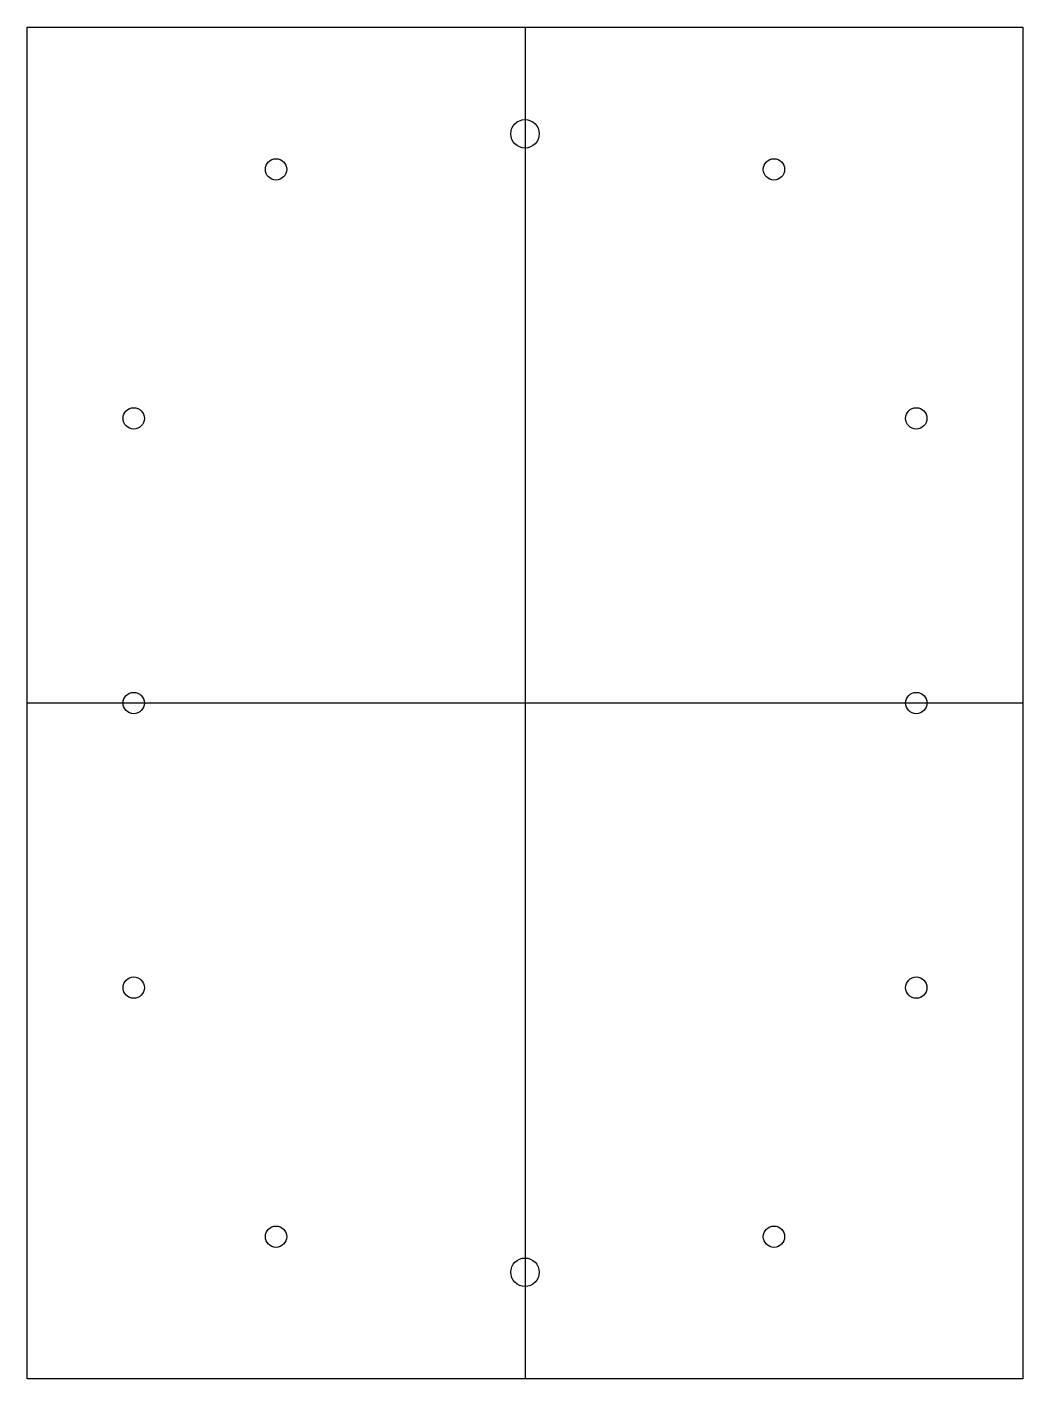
# Model space of a CAD drawing. Header units: millimetres. Extents: x -12 to 128, y -72 to 118.
import ezdxf

# ---------------------------------------------------------------- set-up
doc = ezdxf.new("R2010")
doc.units = ezdxf.units.MM
doc.layers.get('0').update_dxf_attribs({"linetype": 'CONTINUOUS'})

msp = doc.modelspace()

# ---------------------------------------------------------------- linework, layer by layer
for p, q in [((58.17, 117.52), (58.17, -72.48)), ((128.17, 22.52), (-11.83, 22.52))]:
    msp.add_line(p, q)
msp.add_lwpolyline([(-11.83, 117.52), (128.17, 117.52), (128.17, -72.48), (-11.83, -72.48)], close=True)
for centre, radius in [((58.17, 102.52), 2), ((23.17, 97.52), 1.5), ((93.17, 97.52), 1.5), ((3.17, 62.52), 1.5), ((113.17, 62.52), 1.5), ((3.17, 22.52), 1.5), ((113.17, 22.52), 1.5), ((3.17, -17.48), 1.5), ((113.17, -17.48), 1.5), ((23.17, -52.48), 1.5), ((93.17, -52.48), 1.5), ((58.17, -57.48), 2)]:
    msp.add_circle(centre, radius)

doc.saveas('drawing.dxf')
